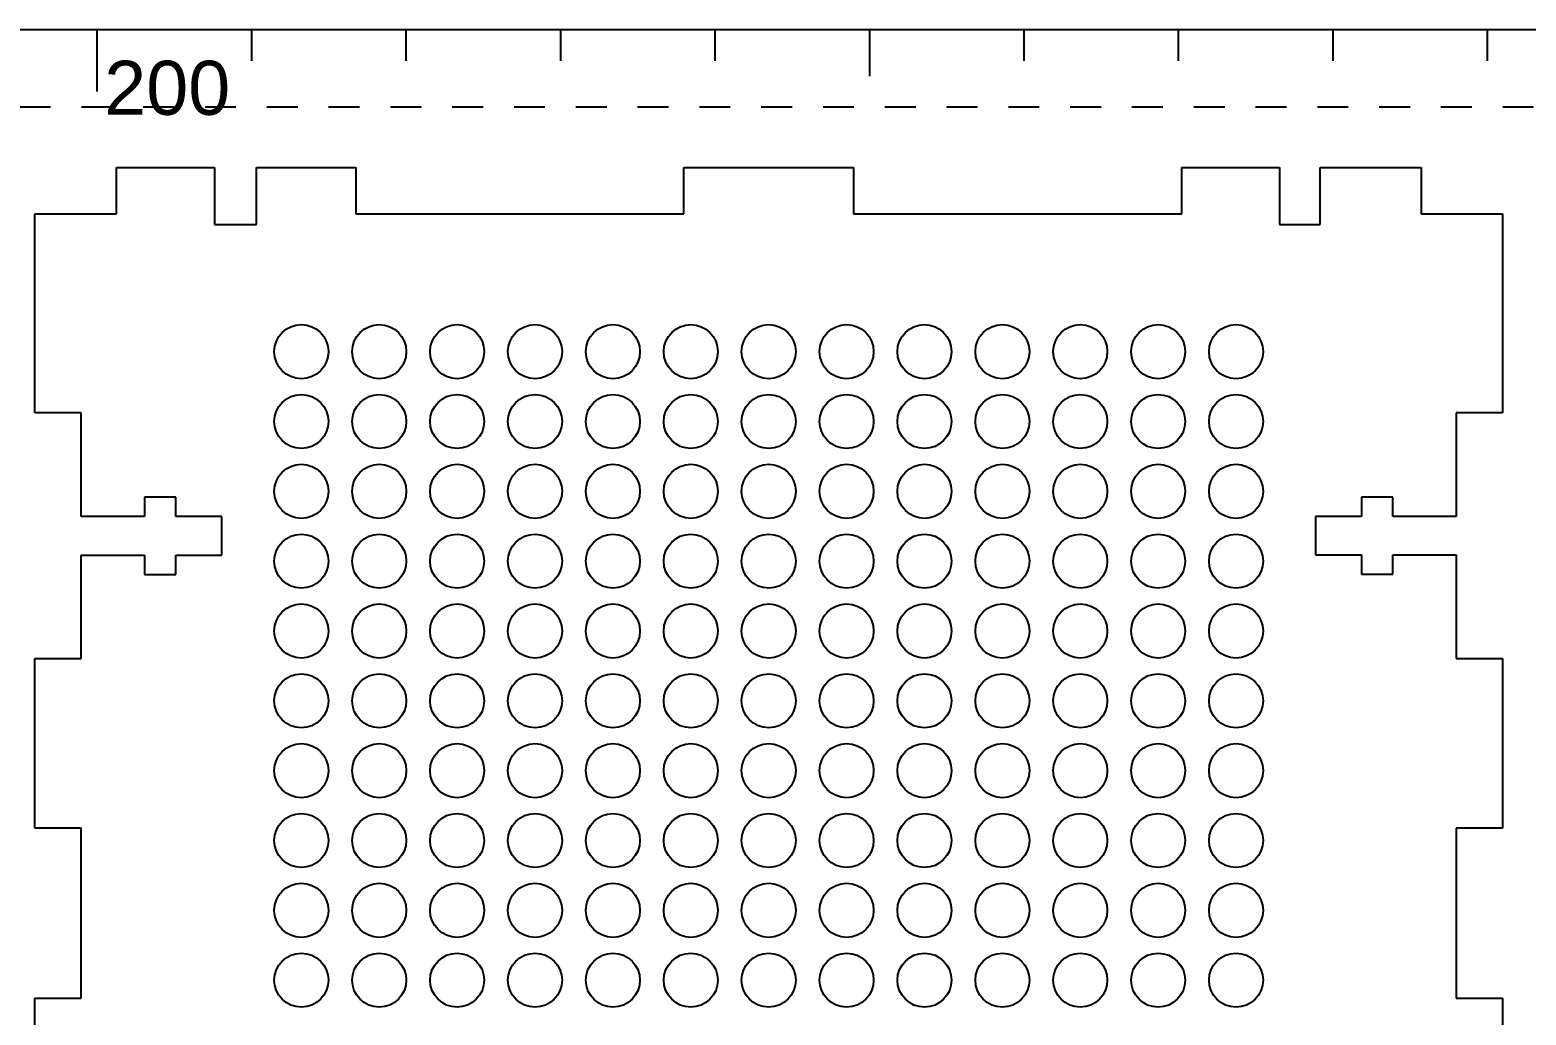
# Model space of a CAD drawing. Header units: millimetres. Extents: x 0 to 730, y -431 to 0.
# Drawn here: x 195.7 to 292.5, y -63.8 to 0 of the extents above; entities that cross this region are included whole.
import ezdxf

# ---------------------------------------------------------------- set-up
doc = ezdxf.new("R2010")
doc.units = ezdxf.units.MM
doc.header["$MEASUREMENT"] = 0
doc.linetypes.add('Hidden', pattern=[4, 2, -2])
for name, color, linetype, true_color in [('Laser$Cut Perimeter', 157, 'Continuous', 0x336699), ('LaserBed', 7, 'Continuous', 0xffffff), ('LaserBed$Guides', 7, 'Hidden', 0xffffff), ('LaserBed$Scale', 7, 'Continuous', 0xffffff)]:
    doc.layers.add(name, color=color, linetype=linetype, true_color=true_color)

msp = doc.modelspace()

# ---------------------------------------------------------------- linework, layer by layer
at = {"layer": 'Laser$Cut Perimeter'}
for p, q in [((201.269, -11.913), (201.269, -8.913)), ((201.269, -8.913), (207.61, -8.913)), ((207.61, -8.913), (207.61, -12.613)), ((210.327, -12.613), (210.327, -8.913)), ((210.327, -8.913), (216.769, -8.913)), ((216.769, -8.913), (216.769, -11.913)), ((237.984, -11.913), (237.984, -8.913)), ((237.984, -8.913), (248.984, -8.913)), ((248.984, -8.913), (248.984, -11.913)), ((270.22, -11.913), (270.22, -8.913)), ((270.22, -8.913), (276.556, -8.913)), ((276.556, -8.913), (276.556, -12.613)), ((279.172, -12.613), (279.172, -8.913)), ((279.172, -8.913), (285.72, -8.913)), ((285.72, -8.913), (285.72, -11.913)), ((195.984, -24.813), (195.984, -11.913)), ((195.984, -11.913), (201.269, -11.913)), ((216.769, -11.913), (237.984, -11.913)), ((248.984, -11.913), (270.22, -11.913)), ((285.72, -11.913), (290.984, -11.913)), ((290.984, -11.913), (290.984, -24.813)), ((207.61, -12.613), (210.327, -12.613)), ((276.556, -12.613), (279.172, -12.613)), ((198.984, -24.813), (195.984, -24.813)), ((198.984, -31.518), (198.984, -24.813)), ((198.984, -24.813), (198.984, -24.813)), ((290.984, -24.813), (287.984, -24.813)), ((287.984, -24.813), (287.984, -31.508)), ((205.104, -30.268), (203.085, -30.268)), ((203.085, -30.268), (203.085, -31.518)), ((205.104, -31.518), (205.104, -30.268)), ((283.883, -30.258), (281.864, -30.258)), ((281.864, -30.258), (281.864, -31.508)), ((283.883, -31.508), (283.883, -30.258)), ((198.985, -31.518), (198.984, -31.518)), ((203.085, -31.518), (198.985, -31.518)), ((208.085, -31.518), (205.104, -31.518)), ((208.085, -34.018), (208.085, -31.518)), ((281.864, -31.508), (278.883, -31.508)), ((278.883, -31.508), (278.883, -34.008)), ((287.983, -31.508), (283.883, -31.508)), ((287.984, -31.508), (287.983, -31.508)), ((198.984, -34.018), (198.985, -34.018)), ((198.985, -34.018), (203.085, -34.018)), ((203.085, -34.018), (203.085, -35.268)), ((205.104, -35.268), (205.104, -34.018)), ((205.104, -34.018), (208.085, -34.018)), ((278.883, -34.008), (281.864, -34.008)), ((281.864, -34.008), (281.864, -35.258)), ((283.883, -35.258), (283.883, -34.008)), ((283.883, -34.008), (287.983, -34.008)), ((287.983, -34.008), (287.984, -34.008)), ((287.984, -34.008), (287.984, -40.713)), ((203.085, -35.268), (205.104, -35.268)), ((281.864, -35.258), (283.883, -35.258)), ((195.984, -51.713), (195.984, -40.713)), ((195.984, -40.713), (198.984, -40.713)), ((287.984, -40.713), (290.984, -40.713)), ((290.984, -40.713), (290.984, -51.713)), ((198.984, -51.713), (195.984, -51.713)), ((198.984, -62.713), (198.984, -51.713)), ((290.984, -51.713), (287.984, -51.713)), ((287.984, -51.713), (287.984, -62.713)), ((195.984, -73.713), (195.984, -62.713)), ((195.984, -62.713), (198.984, -62.713)), ((287.984, -62.713), (290.984, -62.713)), ((290.984, -62.713), (290.984, -73.713))]:
    msp.add_line(p, q, dxfattribs=at)
for points in [[(214.982, -20.84), (214.982, -19.873), (214.198, -19.09), (213.232, -19.09), (212.265, -19.09), (211.482, -19.873), (211.482, -20.84), (211.482, -21.806), (212.265, -22.59), (213.232, -22.59), (214.198, -22.59), (214.982, -21.806), (214.982, -20.84)], [(220.024, -20.84), (220.024, -19.873), (219.24, -19.09), (218.274, -19.09), (217.307, -19.09), (216.524, -19.873), (216.524, -20.84), (216.524, -21.806), (217.307, -22.59), (218.274, -22.59), (219.24, -22.59), (220.024, -21.806), (220.024, -20.84)], [(225.066, -20.84), (225.066, -19.873), (224.282, -19.09), (223.316, -19.09), (222.349, -19.09), (221.566, -19.873), (221.566, -20.84), (221.566, -21.806), (222.349, -22.59), (223.316, -22.59), (224.282, -22.59), (225.066, -21.806), (225.066, -20.84)], [(230.108, -20.84), (230.108, -19.873), (229.324, -19.09), (228.358, -19.09), (227.391, -19.09), (226.608, -19.873), (226.608, -20.84), (226.608, -21.806), (227.391, -22.59), (228.358, -22.59), (229.324, -22.59), (230.108, -21.806), (230.108, -20.84)], [(235.15, -20.84), (235.15, -19.873), (234.366, -19.09), (233.4, -19.09), (232.433, -19.09), (231.65, -19.873), (231.65, -20.84), (231.65, -21.806), (232.433, -22.59), (233.4, -22.59), (234.366, -22.59), (235.15, -21.806), (235.15, -20.84)], [(240.192, -20.84), (240.192, -19.873), (239.409, -19.09), (238.442, -19.09), (237.476, -19.09), (236.692, -19.873), (236.692, -20.84), (236.692, -21.806), (237.476, -22.59), (238.442, -22.59), (239.409, -22.59), (240.192, -21.806), (240.192, -20.84)], [(245.234, -20.84), (245.234, -19.873), (244.451, -19.09), (243.484, -19.09), (242.518, -19.09), (241.734, -19.873), (241.734, -20.84), (241.734, -21.806), (242.518, -22.59), (243.484, -22.59), (244.451, -22.59), (245.234, -21.806), (245.234, -20.84)], [(250.276, -20.84), (250.276, -19.873), (249.493, -19.09), (248.526, -19.09), (247.56, -19.09), (246.776, -19.873), (246.776, -20.84), (246.776, -21.806), (247.56, -22.59), (248.526, -22.59), (249.493, -22.59), (250.276, -21.806), (250.276, -20.84)], [(255.318, -20.84), (255.318, -19.873), (254.535, -19.09), (253.568, -19.09), (252.602, -19.09), (251.818, -19.873), (251.818, -20.84), (251.818, -21.806), (252.602, -22.59), (253.568, -22.59), (254.535, -22.59), (255.318, -21.806), (255.318, -20.84)], [(260.36, -20.84), (260.36, -19.873), (259.577, -19.09), (258.61, -19.09), (257.644, -19.09), (256.86, -19.873), (256.86, -20.84), (256.86, -21.806), (257.644, -22.59), (258.61, -22.59), (259.577, -22.59), (260.36, -21.806), (260.36, -20.84)], [(265.402, -20.84), (265.402, -19.873), (264.619, -19.09), (263.652, -19.09), (262.686, -19.09), (261.902, -19.873), (261.902, -20.84), (261.902, -21.806), (262.686, -22.59), (263.652, -22.59), (264.619, -22.59), (265.402, -21.806), (265.402, -20.84)], [(270.444, -20.84), (270.444, -19.873), (269.661, -19.09), (268.694, -19.09), (267.728, -19.09), (266.944, -19.873), (266.944, -20.84), (266.944, -21.806), (267.728, -22.59), (268.694, -22.59), (269.661, -22.59), (270.444, -21.806), (270.444, -20.84)], [(275.486, -20.84), (275.486, -19.873), (274.703, -19.09), (273.736, -19.09), (272.77, -19.09), (271.986, -19.873), (271.986, -20.84), (271.986, -21.806), (272.77, -22.59), (273.736, -22.59), (274.703, -22.59), (275.486, -21.806), (275.486, -20.84)], [(214.982, -25.363), (214.982, -24.397), (214.198, -23.613), (213.232, -23.613), (212.265, -23.613), (211.482, -24.397), (211.482, -25.363), (211.482, -26.33), (212.265, -27.113), (213.232, -27.113), (214.198, -27.113), (214.982, -26.33), (214.982, -25.363)], [(220.024, -25.363), (220.024, -24.397), (219.24, -23.613), (218.274, -23.613), (217.307, -23.613), (216.524, -24.397), (216.524, -25.363), (216.524, -26.33), (217.307, -27.113), (218.274, -27.113), (219.24, -27.113), (220.024, -26.33), (220.024, -25.363)], [(225.066, -25.363), (225.066, -24.397), (224.282, -23.613), (223.316, -23.613), (222.349, -23.613), (221.566, -24.397), (221.566, -25.363), (221.566, -26.33), (222.349, -27.113), (223.316, -27.113), (224.282, -27.113), (225.066, -26.33), (225.066, -25.363)], [(230.108, -25.363), (230.108, -24.397), (229.324, -23.613), (228.358, -23.613), (227.391, -23.613), (226.608, -24.397), (226.608, -25.363), (226.608, -26.33), (227.391, -27.113), (228.358, -27.113), (229.324, -27.113), (230.108, -26.33), (230.108, -25.363)], [(235.15, -25.363), (235.15, -24.397), (234.366, -23.613), (233.4, -23.613), (232.433, -23.613), (231.65, -24.397), (231.65, -25.363), (231.65, -26.33), (232.433, -27.113), (233.4, -27.113), (234.366, -27.113), (235.15, -26.33), (235.15, -25.363)], [(240.192, -25.363), (240.192, -24.397), (239.409, -23.613), (238.442, -23.613), (237.476, -23.613), (236.692, -24.397), (236.692, -25.363), (236.692, -26.33), (237.476, -27.113), (238.442, -27.113), (239.409, -27.113), (240.192, -26.33), (240.192, -25.363)], [(245.234, -25.363), (245.234, -24.397), (244.451, -23.613), (243.484, -23.613), (242.518, -23.613), (241.734, -24.397), (241.734, -25.363), (241.734, -26.33), (242.518, -27.113), (243.484, -27.113), (244.451, -27.113), (245.234, -26.33), (245.234, -25.363)], [(250.276, -25.363), (250.276, -24.397), (249.493, -23.613), (248.526, -23.613), (247.56, -23.613), (246.776, -24.397), (246.776, -25.363), (246.776, -26.33), (247.56, -27.113), (248.526, -27.113), (249.493, -27.113), (250.276, -26.33), (250.276, -25.363)], [(255.318, -25.363), (255.318, -24.397), (254.535, -23.613), (253.568, -23.613), (252.602, -23.613), (251.818, -24.397), (251.818, -25.363), (251.818, -26.33), (252.602, -27.113), (253.568, -27.113), (254.535, -27.113), (255.318, -26.33), (255.318, -25.363)], [(260.36, -25.363), (260.36, -24.397), (259.577, -23.613), (258.61, -23.613), (257.644, -23.613), (256.86, -24.397), (256.86, -25.363), (256.86, -26.33), (257.644, -27.113), (258.61, -27.113), (259.577, -27.113), (260.36, -26.33), (260.36, -25.363)], [(265.402, -25.363), (265.402, -24.397), (264.619, -23.613), (263.652, -23.613), (262.686, -23.613), (261.902, -24.397), (261.902, -25.363), (261.902, -26.33), (262.686, -27.113), (263.652, -27.113), (264.619, -27.113), (265.402, -26.33), (265.402, -25.363)], [(270.444, -25.363), (270.444, -24.397), (269.661, -23.613), (268.694, -23.613), (267.728, -23.613), (266.944, -24.397), (266.944, -25.363), (266.944, -26.33), (267.728, -27.113), (268.694, -27.113), (269.661, -27.113), (270.444, -26.33), (270.444, -25.363)], [(275.486, -25.363), (275.486, -24.397), (274.703, -23.613), (273.736, -23.613), (272.77, -23.613), (271.986, -24.397), (271.986, -25.363), (271.986, -26.33), (272.77, -27.113), (273.736, -27.113), (274.703, -27.113), (275.486, -26.33), (275.486, -25.363)], [(214.982, -29.886), (214.982, -28.92), (214.198, -28.136), (213.232, -28.136), (212.265, -28.136), (211.482, -28.92), (211.482, -29.886), (211.482, -30.853), (212.265, -31.636), (213.232, -31.636), (214.198, -31.636), (214.982, -30.853), (214.982, -29.886)], [(220.024, -29.886), (220.024, -28.92), (219.24, -28.136), (218.274, -28.136), (217.307, -28.136), (216.524, -28.92), (216.524, -29.886), (216.524, -30.853), (217.307, -31.636), (218.274, -31.636), (219.24, -31.636), (220.024, -30.853), (220.024, -29.886)], [(225.066, -29.886), (225.066, -28.92), (224.282, -28.136), (223.316, -28.136), (222.349, -28.136), (221.566, -28.92), (221.566, -29.886), (221.566, -30.853), (222.349, -31.636), (223.316, -31.636), (224.282, -31.636), (225.066, -30.853), (225.066, -29.886)], [(230.108, -29.886), (230.108, -28.92), (229.324, -28.136), (228.358, -28.136), (227.391, -28.136), (226.608, -28.92), (226.608, -29.886), (226.608, -30.853), (227.391, -31.636), (228.358, -31.636), (229.324, -31.636), (230.108, -30.853), (230.108, -29.886)], [(235.15, -29.886), (235.15, -28.92), (234.366, -28.136), (233.4, -28.136), (232.433, -28.136), (231.65, -28.92), (231.65, -29.886), (231.65, -30.853), (232.433, -31.636), (233.4, -31.636), (234.366, -31.636), (235.15, -30.853), (235.15, -29.886)], [(240.192, -29.886), (240.192, -28.92), (239.409, -28.136), (238.442, -28.136), (237.476, -28.136), (236.692, -28.92), (236.692, -29.886), (236.692, -30.853), (237.476, -31.636), (238.442, -31.636), (239.409, -31.636), (240.192, -30.853), (240.192, -29.886)], [(245.234, -29.886), (245.234, -28.92), (244.451, -28.136), (243.484, -28.136), (242.518, -28.136), (241.734, -28.92), (241.734, -29.886), (241.734, -30.853), (242.518, -31.636), (243.484, -31.636), (244.451, -31.636), (245.234, -30.853), (245.234, -29.886)], [(250.276, -29.886), (250.276, -28.92), (249.493, -28.136), (248.526, -28.136), (247.56, -28.136), (246.776, -28.92), (246.776, -29.886), (246.776, -30.853), (247.56, -31.636), (248.526, -31.636), (249.493, -31.636), (250.276, -30.853), (250.276, -29.886)], [(255.318, -29.886), (255.318, -28.92), (254.535, -28.136), (253.568, -28.136), (252.602, -28.136), (251.818, -28.92), (251.818, -29.886), (251.818, -30.853), (252.602, -31.636), (253.568, -31.636), (254.535, -31.636), (255.318, -30.853), (255.318, -29.886)], [(260.36, -29.886), (260.36, -28.92), (259.577, -28.136), (258.61, -28.136), (257.644, -28.136), (256.86, -28.92), (256.86, -29.886), (256.86, -30.853), (257.644, -31.636), (258.61, -31.636), (259.577, -31.636), (260.36, -30.853), (260.36, -29.886)], [(265.402, -29.886), (265.402, -28.92), (264.619, -28.136), (263.652, -28.136), (262.686, -28.136), (261.902, -28.92), (261.902, -29.886), (261.902, -30.853), (262.686, -31.636), (263.652, -31.636), (264.619, -31.636), (265.402, -30.853), (265.402, -29.886)], [(270.444, -29.886), (270.444, -28.92), (269.661, -28.136), (268.694, -28.136), (267.728, -28.136), (266.944, -28.92), (266.944, -29.886), (266.944, -30.853), (267.728, -31.636), (268.694, -31.636), (269.661, -31.636), (270.444, -30.853), (270.444, -29.886)], [(275.486, -29.886), (275.486, -28.92), (274.703, -28.136), (273.736, -28.136), (272.77, -28.136), (271.986, -28.92), (271.986, -29.886), (271.986, -30.853), (272.77, -31.636), (273.736, -31.636), (274.703, -31.636), (275.486, -30.853), (275.486, -29.886)], [(214.982, -34.409), (214.982, -33.443), (214.198, -32.659), (213.232, -32.659), (212.265, -32.659), (211.482, -33.443), (211.482, -34.409), (211.482, -35.376), (212.265, -36.159), (213.232, -36.159), (214.198, -36.159), (214.982, -35.376), (214.982, -34.409)], [(220.024, -34.409), (220.024, -33.443), (219.24, -32.659), (218.274, -32.659), (217.307, -32.659), (216.524, -33.443), (216.524, -34.409), (216.524, -35.376), (217.307, -36.159), (218.274, -36.159), (219.24, -36.159), (220.024, -35.376), (220.024, -34.409)], [(225.066, -34.409), (225.066, -33.443), (224.282, -32.659), (223.316, -32.659), (222.349, -32.659), (221.566, -33.443), (221.566, -34.409), (221.566, -35.376), (222.349, -36.159), (223.316, -36.159), (224.282, -36.159), (225.066, -35.376), (225.066, -34.409)], [(230.108, -34.409), (230.108, -33.443), (229.324, -32.659), (228.358, -32.659), (227.391, -32.659), (226.608, -33.443), (226.608, -34.409), (226.608, -35.376), (227.391, -36.159), (228.358, -36.159), (229.324, -36.159), (230.108, -35.376), (230.108, -34.409)], [(235.15, -34.409), (235.15, -33.443), (234.366, -32.659), (233.4, -32.659), (232.433, -32.659), (231.65, -33.443), (231.65, -34.409), (231.65, -35.376), (232.433, -36.159), (233.4, -36.159), (234.366, -36.159), (235.15, -35.376), (235.15, -34.409)], [(240.192, -34.409), (240.192, -33.443), (239.409, -32.659), (238.442, -32.659), (237.476, -32.659), (236.692, -33.443), (236.692, -34.409), (236.692, -35.376), (237.476, -36.159), (238.442, -36.159), (239.409, -36.159), (240.192, -35.376), (240.192, -34.409)], [(245.234, -34.409), (245.234, -33.443), (244.451, -32.659), (243.484, -32.659), (242.518, -32.659), (241.734, -33.443), (241.734, -34.409), (241.734, -35.376), (242.518, -36.159), (243.484, -36.159), (244.451, -36.159), (245.234, -35.376), (245.234, -34.409)], [(250.276, -34.409), (250.276, -33.443), (249.493, -32.659), (248.526, -32.659), (247.56, -32.659), (246.776, -33.443), (246.776, -34.409), (246.776, -35.376), (247.56, -36.159), (248.526, -36.159), (249.493, -36.159), (250.276, -35.376), (250.276, -34.409)], [(255.318, -34.409), (255.318, -33.443), (254.535, -32.659), (253.568, -32.659), (252.602, -32.659), (251.818, -33.443), (251.818, -34.409), (251.818, -35.376), (252.602, -36.159), (253.568, -36.159), (254.535, -36.159), (255.318, -35.376), (255.318, -34.409)], [(260.36, -34.409), (260.36, -33.443), (259.577, -32.659), (258.61, -32.659), (257.644, -32.659), (256.86, -33.443), (256.86, -34.409), (256.86, -35.376), (257.644, -36.159), (258.61, -36.159), (259.577, -36.159), (260.36, -35.376), (260.36, -34.409)], [(265.402, -34.409), (265.402, -33.443), (264.619, -32.659), (263.652, -32.659), (262.686, -32.659), (261.902, -33.443), (261.902, -34.409), (261.902, -35.376), (262.686, -36.159), (263.652, -36.159), (264.619, -36.159), (265.402, -35.376), (265.402, -34.409)], [(270.444, -34.409), (270.444, -33.443), (269.661, -32.659), (268.694, -32.659), (267.728, -32.659), (266.944, -33.443), (266.944, -34.409), (266.944, -35.376), (267.728, -36.159), (268.694, -36.159), (269.661, -36.159), (270.444, -35.376), (270.444, -34.409)], [(275.486, -34.409), (275.486, -33.443), (274.703, -32.659), (273.736, -32.659), (272.77, -32.659), (271.986, -33.443), (271.986, -34.409), (271.986, -35.376), (272.77, -36.159), (273.736, -36.159), (274.703, -36.159), (275.486, -35.376), (275.486, -34.409)], [(214.982, -38.933), (214.982, -37.966), (214.198, -37.183), (213.232, -37.183), (212.265, -37.183), (211.482, -37.966), (211.482, -38.933), (211.482, -39.899), (212.265, -40.683), (213.232, -40.683), (214.198, -40.683), (214.982, -39.899), (214.982, -38.933)], [(220.024, -38.933), (220.024, -37.966), (219.24, -37.183), (218.274, -37.183), (217.307, -37.183), (216.524, -37.966), (216.524, -38.933), (216.524, -39.899), (217.307, -40.683), (218.274, -40.683), (219.24, -40.683), (220.024, -39.899), (220.024, -38.933)], [(225.066, -38.933), (225.066, -37.966), (224.282, -37.183), (223.316, -37.183), (222.349, -37.183), (221.566, -37.966), (221.566, -38.933), (221.566, -39.899), (222.349, -40.683), (223.316, -40.683), (224.282, -40.683), (225.066, -39.899), (225.066, -38.933)], [(230.108, -38.933), (230.108, -37.966), (229.324, -37.183), (228.358, -37.183), (227.391, -37.183), (226.608, -37.966), (226.608, -38.933), (226.608, -39.899), (227.391, -40.683), (228.358, -40.683), (229.324, -40.683), (230.108, -39.899), (230.108, -38.933)], [(235.15, -38.933), (235.15, -37.966), (234.366, -37.183), (233.4, -37.183), (232.433, -37.183), (231.65, -37.966), (231.65, -38.933), (231.65, -39.899), (232.433, -40.683), (233.4, -40.683), (234.366, -40.683), (235.15, -39.899), (235.15, -38.933)], [(240.192, -38.933), (240.192, -37.966), (239.409, -37.183), (238.442, -37.183), (237.476, -37.183), (236.692, -37.966), (236.692, -38.933), (236.692, -39.899), (237.476, -40.683), (238.442, -40.683), (239.409, -40.683), (240.192, -39.899), (240.192, -38.933)], [(245.234, -38.933), (245.234, -37.966), (244.451, -37.183), (243.484, -37.183), (242.518, -37.183), (241.734, -37.966), (241.734, -38.933), (241.734, -39.899), (242.518, -40.683), (243.484, -40.683), (244.451, -40.683), (245.234, -39.899), (245.234, -38.933)], [(250.276, -38.933), (250.276, -37.966), (249.493, -37.183), (248.526, -37.183), (247.56, -37.183), (246.776, -37.966), (246.776, -38.933), (246.776, -39.899), (247.56, -40.683), (248.526, -40.683), (249.493, -40.683), (250.276, -39.899), (250.276, -38.933)], [(255.318, -38.933), (255.318, -37.966), (254.535, -37.183), (253.568, -37.183), (252.602, -37.183), (251.818, -37.966), (251.818, -38.933), (251.818, -39.899), (252.602, -40.683), (253.568, -40.683), (254.535, -40.683), (255.318, -39.899), (255.318, -38.933)], [(260.36, -38.933), (260.36, -37.966), (259.577, -37.183), (258.61, -37.183), (257.644, -37.183), (256.86, -37.966), (256.86, -38.933), (256.86, -39.899), (257.644, -40.683), (258.61, -40.683), (259.577, -40.683), (260.36, -39.899), (260.36, -38.933)], [(265.402, -38.933), (265.402, -37.966), (264.619, -37.183), (263.652, -37.183), (262.686, -37.183), (261.902, -37.966), (261.902, -38.933), (261.902, -39.899), (262.686, -40.683), (263.652, -40.683), (264.619, -40.683), (265.402, -39.899), (265.402, -38.933)], [(270.444, -38.933), (270.444, -37.966), (269.661, -37.183), (268.694, -37.183), (267.728, -37.183), (266.944, -37.966), (266.944, -38.933), (266.944, -39.899), (267.728, -40.683), (268.694, -40.683), (269.661, -40.683), (270.444, -39.899), (270.444, -38.933)], [(275.486, -38.933), (275.486, -37.966), (274.703, -37.183), (273.736, -37.183), (272.77, -37.183), (271.986, -37.966), (271.986, -38.933), (271.986, -39.899), (272.77, -40.683), (273.736, -40.683), (274.703, -40.683), (275.486, -39.899), (275.486, -38.933)], [(214.982, -43.456), (214.982, -42.489), (214.198, -41.706), (213.232, -41.706), (212.265, -41.706), (211.482, -42.489), (211.482, -43.456), (211.482, -44.422), (212.265, -45.206), (213.232, -45.206), (214.198, -45.206), (214.982, -44.422), (214.982, -43.456)], [(220.024, -43.456), (220.024, -42.489), (219.24, -41.706), (218.274, -41.706), (217.307, -41.706), (216.524, -42.489), (216.524, -43.456), (216.524, -44.422), (217.307, -45.206), (218.274, -45.206), (219.24, -45.206), (220.024, -44.422), (220.024, -43.456)], [(225.066, -43.456), (225.066, -42.489), (224.282, -41.706), (223.316, -41.706), (222.349, -41.706), (221.566, -42.489), (221.566, -43.456), (221.566, -44.422), (222.349, -45.206), (223.316, -45.206), (224.282, -45.206), (225.066, -44.422), (225.066, -43.456)], [(230.108, -43.456), (230.108, -42.489), (229.324, -41.706), (228.358, -41.706), (227.391, -41.706), (226.608, -42.489), (226.608, -43.456), (226.608, -44.422), (227.391, -45.206), (228.358, -45.206), (229.324, -45.206), (230.108, -44.422), (230.108, -43.456)], [(235.15, -43.456), (235.15, -42.489), (234.366, -41.706), (233.4, -41.706), (232.433, -41.706), (231.65, -42.489), (231.65, -43.456), (231.65, -44.422), (232.433, -45.206), (233.4, -45.206), (234.366, -45.206), (235.15, -44.422), (235.15, -43.456)], [(240.192, -43.456), (240.192, -42.489), (239.409, -41.706), (238.442, -41.706), (237.476, -41.706), (236.692, -42.489), (236.692, -43.456), (236.692, -44.422), (237.476, -45.206), (238.442, -45.206), (239.409, -45.206), (240.192, -44.422), (240.192, -43.456)], [(245.234, -43.456), (245.234, -42.489), (244.451, -41.706), (243.484, -41.706), (242.518, -41.706), (241.734, -42.489), (241.734, -43.456), (241.734, -44.422), (242.518, -45.206), (243.484, -45.206), (244.451, -45.206), (245.234, -44.422), (245.234, -43.456)], [(250.276, -43.456), (250.276, -42.489), (249.493, -41.706), (248.526, -41.706), (247.56, -41.706), (246.776, -42.489), (246.776, -43.456), (246.776, -44.422), (247.56, -45.206), (248.526, -45.206), (249.493, -45.206), (250.276, -44.422), (250.276, -43.456)], [(255.318, -43.456), (255.318, -42.489), (254.535, -41.706), (253.568, -41.706), (252.602, -41.706), (251.818, -42.489), (251.818, -43.456), (251.818, -44.422), (252.602, -45.206), (253.568, -45.206), (254.535, -45.206), (255.318, -44.422), (255.318, -43.456)], [(260.36, -43.456), (260.36, -42.489), (259.577, -41.706), (258.61, -41.706), (257.644, -41.706), (256.86, -42.489), (256.86, -43.456), (256.86, -44.422), (257.644, -45.206), (258.61, -45.206), (259.577, -45.206), (260.36, -44.422), (260.36, -43.456)], [(265.402, -43.456), (265.402, -42.489), (264.619, -41.706), (263.652, -41.706), (262.686, -41.706), (261.902, -42.489), (261.902, -43.456), (261.902, -44.422), (262.686, -45.206), (263.652, -45.206), (264.619, -45.206), (265.402, -44.422), (265.402, -43.456)], [(270.444, -43.456), (270.444, -42.489), (269.661, -41.706), (268.694, -41.706), (267.728, -41.706), (266.944, -42.489), (266.944, -43.456), (266.944, -44.422), (267.728, -45.206), (268.694, -45.206), (269.661, -45.206), (270.444, -44.422), (270.444, -43.456)], [(275.486, -43.456), (275.486, -42.489), (274.703, -41.706), (273.736, -41.706), (272.77, -41.706), (271.986, -42.489), (271.986, -43.456), (271.986, -44.422), (272.77, -45.206), (273.736, -45.206), (274.703, -45.206), (275.486, -44.422), (275.486, -43.456)], [(214.982, -47.979), (214.982, -47.013), (214.198, -46.229), (213.232, -46.229), (212.265, -46.229), (211.482, -47.013), (211.482, -47.979), (211.482, -48.946), (212.265, -49.729), (213.232, -49.729), (214.198, -49.729), (214.982, -48.946), (214.982, -47.979)], [(220.024, -47.979), (220.024, -47.013), (219.24, -46.229), (218.274, -46.229), (217.307, -46.229), (216.524, -47.013), (216.524, -47.979), (216.524, -48.946), (217.307, -49.729), (218.274, -49.729), (219.24, -49.729), (220.024, -48.946), (220.024, -47.979)], [(225.066, -47.979), (225.066, -47.013), (224.282, -46.229), (223.316, -46.229), (222.349, -46.229), (221.566, -47.013), (221.566, -47.979), (221.566, -48.946), (222.349, -49.729), (223.316, -49.729), (224.282, -49.729), (225.066, -48.946), (225.066, -47.979)], [(230.108, -47.979), (230.108, -47.013), (229.324, -46.229), (228.358, -46.229), (227.391, -46.229), (226.608, -47.013), (226.608, -47.979), (226.608, -48.946), (227.391, -49.729), (228.358, -49.729), (229.324, -49.729), (230.108, -48.946), (230.108, -47.979)], [(235.15, -47.979), (235.15, -47.013), (234.366, -46.229), (233.4, -46.229), (232.433, -46.229), (231.65, -47.013), (231.65, -47.979), (231.65, -48.946), (232.433, -49.729), (233.4, -49.729), (234.366, -49.729), (235.15, -48.946), (235.15, -47.979)], [(240.192, -47.979), (240.192, -47.013), (239.409, -46.229), (238.442, -46.229), (237.476, -46.229), (236.692, -47.013), (236.692, -47.979), (236.692, -48.946), (237.476, -49.729), (238.442, -49.729), (239.409, -49.729), (240.192, -48.946), (240.192, -47.979)], [(245.234, -47.979), (245.234, -47.013), (244.451, -46.229), (243.484, -46.229), (242.518, -46.229), (241.734, -47.013), (241.734, -47.979), (241.734, -48.946), (242.518, -49.729), (243.484, -49.729), (244.451, -49.729), (245.234, -48.946), (245.234, -47.979)], [(250.276, -47.979), (250.276, -47.013), (249.493, -46.229), (248.526, -46.229), (247.56, -46.229), (246.776, -47.013), (246.776, -47.979), (246.776, -48.946), (247.56, -49.729), (248.526, -49.729), (249.493, -49.729), (250.276, -48.946), (250.276, -47.979)], [(255.318, -47.979), (255.318, -47.013), (254.535, -46.229), (253.568, -46.229), (252.602, -46.229), (251.818, -47.013), (251.818, -47.979), (251.818, -48.946), (252.602, -49.729), (253.568, -49.729), (254.535, -49.729), (255.318, -48.946), (255.318, -47.979)], [(260.36, -47.979), (260.36, -47.013), (259.577, -46.229), (258.61, -46.229), (257.644, -46.229), (256.86, -47.013), (256.86, -47.979), (256.86, -48.946), (257.644, -49.729), (258.61, -49.729), (259.577, -49.729), (260.36, -48.946), (260.36, -47.979)], [(265.402, -47.979), (265.402, -47.013), (264.619, -46.229), (263.652, -46.229), (262.686, -46.229), (261.902, -47.013), (261.902, -47.979), (261.902, -48.946), (262.686, -49.729), (263.652, -49.729), (264.619, -49.729), (265.402, -48.946), (265.402, -47.979)], [(270.444, -47.979), (270.444, -47.013), (269.661, -46.229), (268.694, -46.229), (267.728, -46.229), (266.944, -47.013), (266.944, -47.979), (266.944, -48.946), (267.728, -49.729), (268.694, -49.729), (269.661, -49.729), (270.444, -48.946), (270.444, -47.979)], [(275.486, -47.979), (275.486, -47.013), (274.703, -46.229), (273.736, -46.229), (272.77, -46.229), (271.986, -47.013), (271.986, -47.979), (271.986, -48.946), (272.77, -49.729), (273.736, -49.729), (274.703, -49.729), (275.486, -48.946), (275.486, -47.979)], [(214.982, -52.502), (214.982, -51.536), (214.198, -50.752), (213.232, -50.752), (212.265, -50.752), (211.482, -51.536), (211.482, -52.502), (211.482, -53.469), (212.265, -54.252), (213.232, -54.252), (214.198, -54.252), (214.982, -53.469), (214.982, -52.502)], [(220.024, -52.502), (220.024, -51.536), (219.24, -50.752), (218.274, -50.752), (217.307, -50.752), (216.524, -51.536), (216.524, -52.502), (216.524, -53.469), (217.307, -54.252), (218.274, -54.252), (219.24, -54.252), (220.024, -53.469), (220.024, -52.502)], [(225.066, -52.502), (225.066, -51.536), (224.282, -50.752), (223.316, -50.752), (222.349, -50.752), (221.566, -51.536), (221.566, -52.502), (221.566, -53.469), (222.349, -54.252), (223.316, -54.252), (224.282, -54.252), (225.066, -53.469), (225.066, -52.502)], [(230.108, -52.502), (230.108, -51.536), (229.324, -50.752), (228.358, -50.752), (227.391, -50.752), (226.608, -51.536), (226.608, -52.502), (226.608, -53.469), (227.391, -54.252), (228.358, -54.252), (229.324, -54.252), (230.108, -53.469), (230.108, -52.502)], [(235.15, -52.502), (235.15, -51.536), (234.366, -50.752), (233.4, -50.752), (232.433, -50.752), (231.65, -51.536), (231.65, -52.502), (231.65, -53.469), (232.433, -54.252), (233.4, -54.252), (234.366, -54.252), (235.15, -53.469), (235.15, -52.502)], [(240.192, -52.502), (240.192, -51.536), (239.409, -50.752), (238.442, -50.752), (237.476, -50.752), (236.692, -51.536), (236.692, -52.502), (236.692, -53.469), (237.476, -54.252), (238.442, -54.252), (239.409, -54.252), (240.192, -53.469), (240.192, -52.502)], [(245.234, -52.502), (245.234, -51.536), (244.451, -50.752), (243.484, -50.752), (242.518, -50.752), (241.734, -51.536), (241.734, -52.502), (241.734, -53.469), (242.518, -54.252), (243.484, -54.252), (244.451, -54.252), (245.234, -53.469), (245.234, -52.502)], [(250.276, -52.502), (250.276, -51.536), (249.493, -50.752), (248.526, -50.752), (247.56, -50.752), (246.776, -51.536), (246.776, -52.502), (246.776, -53.469), (247.56, -54.252), (248.526, -54.252), (249.493, -54.252), (250.276, -53.469), (250.276, -52.502)], [(255.318, -52.502), (255.318, -51.536), (254.535, -50.752), (253.568, -50.752), (252.602, -50.752), (251.818, -51.536), (251.818, -52.502), (251.818, -53.469), (252.602, -54.252), (253.568, -54.252), (254.535, -54.252), (255.318, -53.469), (255.318, -52.502)], [(260.36, -52.502), (260.36, -51.536), (259.577, -50.752), (258.61, -50.752), (257.644, -50.752), (256.86, -51.536), (256.86, -52.502), (256.86, -53.469), (257.644, -54.252), (258.61, -54.252), (259.577, -54.252), (260.36, -53.469), (260.36, -52.502)], [(265.402, -52.502), (265.402, -51.536), (264.619, -50.752), (263.652, -50.752), (262.686, -50.752), (261.902, -51.536), (261.902, -52.502), (261.902, -53.469), (262.686, -54.252), (263.652, -54.252), (264.619, -54.252), (265.402, -53.469), (265.402, -52.502)], [(270.444, -52.502), (270.444, -51.536), (269.661, -50.752), (268.694, -50.752), (267.728, -50.752), (266.944, -51.536), (266.944, -52.502), (266.944, -53.469), (267.728, -54.252), (268.694, -54.252), (269.661, -54.252), (270.444, -53.469), (270.444, -52.502)], [(275.486, -52.502), (275.486, -51.536), (274.703, -50.752), (273.736, -50.752), (272.77, -50.752), (271.986, -51.536), (271.986, -52.502), (271.986, -53.469), (272.77, -54.252), (273.736, -54.252), (274.703, -54.252), (275.486, -53.469), (275.486, -52.502)], [(214.982, -57.026), (214.982, -56.059), (214.198, -55.276), (213.232, -55.276), (212.265, -55.276), (211.482, -56.059), (211.482, -57.026), (211.482, -57.992), (212.265, -58.776), (213.232, -58.776), (214.198, -58.776), (214.982, -57.992), (214.982, -57.026)], [(220.024, -57.026), (220.024, -56.059), (219.24, -55.276), (218.274, -55.276), (217.307, -55.276), (216.524, -56.059), (216.524, -57.026), (216.524, -57.992), (217.307, -58.776), (218.274, -58.776), (219.24, -58.776), (220.024, -57.992), (220.024, -57.026)], [(225.066, -57.026), (225.066, -56.059), (224.282, -55.276), (223.316, -55.276), (222.349, -55.276), (221.566, -56.059), (221.566, -57.026), (221.566, -57.992), (222.349, -58.776), (223.316, -58.776), (224.282, -58.776), (225.066, -57.992), (225.066, -57.026)], [(230.108, -57.026), (230.108, -56.059), (229.324, -55.276), (228.358, -55.276), (227.391, -55.276), (226.608, -56.059), (226.608, -57.026), (226.608, -57.992), (227.391, -58.776), (228.358, -58.776), (229.324, -58.776), (230.108, -57.992), (230.108, -57.026)], [(235.15, -57.026), (235.15, -56.059), (234.366, -55.276), (233.4, -55.276), (232.433, -55.276), (231.65, -56.059), (231.65, -57.026), (231.65, -57.992), (232.433, -58.776), (233.4, -58.776), (234.366, -58.776), (235.15, -57.992), (235.15, -57.026)], [(240.192, -57.026), (240.192, -56.059), (239.409, -55.276), (238.442, -55.276), (237.476, -55.276), (236.692, -56.059), (236.692, -57.026), (236.692, -57.992), (237.476, -58.776), (238.442, -58.776), (239.409, -58.776), (240.192, -57.992), (240.192, -57.026)], [(245.234, -57.026), (245.234, -56.059), (244.451, -55.276), (243.484, -55.276), (242.518, -55.276), (241.734, -56.059), (241.734, -57.026), (241.734, -57.992), (242.518, -58.776), (243.484, -58.776), (244.451, -58.776), (245.234, -57.992), (245.234, -57.026)], [(250.276, -57.026), (250.276, -56.059), (249.493, -55.276), (248.526, -55.276), (247.56, -55.276), (246.776, -56.059), (246.776, -57.026), (246.776, -57.992), (247.56, -58.776), (248.526, -58.776), (249.493, -58.776), (250.276, -57.992), (250.276, -57.026)], [(255.318, -57.026), (255.318, -56.059), (254.535, -55.276), (253.568, -55.276), (252.602, -55.276), (251.818, -56.059), (251.818, -57.026), (251.818, -57.992), (252.602, -58.776), (253.568, -58.776), (254.535, -58.776), (255.318, -57.992), (255.318, -57.026)], [(260.36, -57.026), (260.36, -56.059), (259.577, -55.276), (258.61, -55.276), (257.644, -55.276), (256.86, -56.059), (256.86, -57.026), (256.86, -57.992), (257.644, -58.776), (258.61, -58.776), (259.577, -58.776), (260.36, -57.992), (260.36, -57.026)], [(265.402, -57.026), (265.402, -56.059), (264.619, -55.276), (263.652, -55.276), (262.686, -55.276), (261.902, -56.059), (261.902, -57.026), (261.902, -57.992), (262.686, -58.776), (263.652, -58.776), (264.619, -58.776), (265.402, -57.992), (265.402, -57.026)], [(270.444, -57.026), (270.444, -56.059), (269.661, -55.276), (268.694, -55.276), (267.728, -55.276), (266.944, -56.059), (266.944, -57.026), (266.944, -57.992), (267.728, -58.776), (268.694, -58.776), (269.661, -58.776), (270.444, -57.992), (270.444, -57.026)], [(275.486, -57.026), (275.486, -56.059), (274.703, -55.276), (273.736, -55.276), (272.77, -55.276), (271.986, -56.059), (271.986, -57.026), (271.986, -57.992), (272.77, -58.776), (273.736, -58.776), (274.703, -58.776), (275.486, -57.992), (275.486, -57.026)], [(214.982, -61.549), (214.982, -60.582), (214.198, -59.799), (213.232, -59.799), (212.265, -59.799), (211.482, -60.582), (211.482, -61.549), (211.482, -62.515), (212.265, -63.299), (213.232, -63.299), (214.198, -63.299), (214.982, -62.515), (214.982, -61.549)], [(220.024, -61.549), (220.024, -60.582), (219.24, -59.799), (218.274, -59.799), (217.307, -59.799), (216.524, -60.582), (216.524, -61.549), (216.524, -62.515), (217.307, -63.299), (218.274, -63.299), (219.24, -63.299), (220.024, -62.515), (220.024, -61.549)], [(225.066, -61.549), (225.066, -60.582), (224.282, -59.799), (223.316, -59.799), (222.349, -59.799), (221.566, -60.582), (221.566, -61.549), (221.566, -62.515), (222.349, -63.299), (223.316, -63.299), (224.282, -63.299), (225.066, -62.515), (225.066, -61.549)], [(230.108, -61.549), (230.108, -60.582), (229.324, -59.799), (228.358, -59.799), (227.391, -59.799), (226.608, -60.582), (226.608, -61.549), (226.608, -62.515), (227.391, -63.299), (228.358, -63.299), (229.324, -63.299), (230.108, -62.515), (230.108, -61.549)], [(235.15, -61.549), (235.15, -60.582), (234.366, -59.799), (233.4, -59.799), (232.433, -59.799), (231.65, -60.582), (231.65, -61.549), (231.65, -62.515), (232.433, -63.299), (233.4, -63.299), (234.366, -63.299), (235.15, -62.515), (235.15, -61.549)], [(240.192, -61.549), (240.192, -60.582), (239.409, -59.799), (238.442, -59.799), (237.476, -59.799), (236.692, -60.582), (236.692, -61.549), (236.692, -62.515), (237.476, -63.299), (238.442, -63.299), (239.409, -63.299), (240.192, -62.515), (240.192, -61.549)], [(245.234, -61.549), (245.234, -60.582), (244.451, -59.799), (243.484, -59.799), (242.518, -59.799), (241.734, -60.582), (241.734, -61.549), (241.734, -62.515), (242.518, -63.299), (243.484, -63.299), (244.451, -63.299), (245.234, -62.515), (245.234, -61.549)], [(250.276, -61.549), (250.276, -60.582), (249.493, -59.799), (248.526, -59.799), (247.56, -59.799), (246.776, -60.582), (246.776, -61.549), (246.776, -62.515), (247.56, -63.299), (248.526, -63.299), (249.493, -63.299), (250.276, -62.515), (250.276, -61.549)], [(255.318, -61.549), (255.318, -60.582), (254.535, -59.799), (253.568, -59.799), (252.602, -59.799), (251.818, -60.582), (251.818, -61.549), (251.818, -62.515), (252.602, -63.299), (253.568, -63.299), (254.535, -63.299), (255.318, -62.515), (255.318, -61.549)], [(260.36, -61.549), (260.36, -60.582), (259.577, -59.799), (258.61, -59.799), (257.644, -59.799), (256.86, -60.582), (256.86, -61.549), (256.86, -62.515), (257.644, -63.299), (258.61, -63.299), (259.577, -63.299), (260.36, -62.515), (260.36, -61.549)], [(265.402, -61.549), (265.402, -60.582), (264.619, -59.799), (263.652, -59.799), (262.686, -59.799), (261.902, -60.582), (261.902, -61.549), (261.902, -62.515), (262.686, -63.299), (263.652, -63.299), (264.619, -63.299), (265.402, -62.515), (265.402, -61.549)], [(270.444, -61.549), (270.444, -60.582), (269.661, -59.799), (268.694, -59.799), (267.728, -59.799), (266.944, -60.582), (266.944, -61.549), (266.944, -62.515), (267.728, -63.299), (268.694, -63.299), (269.661, -63.299), (270.444, -62.515), (270.444, -61.549)], [(275.486, -61.549), (275.486, -60.582), (274.703, -59.799), (273.736, -59.799), (272.77, -59.799), (271.986, -60.582), (271.986, -61.549), (271.986, -62.515), (272.77, -63.299), (273.736, -63.299), (274.703, -63.299), (275.486, -62.515), (275.486, -61.549)]]:
    msp.add_open_spline(points, degree=3, knots=[0, 0, 0, 0, 1, 1, 1, 2, 2, 2, 3, 3, 3, 4, 4, 4, 4], dxfattribs=at)
msp.add_open_spline([(198.984, -40.713), (198.984, -40.713), (198.984, -34.018), (198.984, -34.018)], degree=3, dxfattribs=at)
at = {"layer": 'LaserBed', "color": 7, "true_color": 0xffffff}
msp.add_lwpolyline([(0, -430), (730, -430), (730, 0), (0, 0)], close=True, dxfattribs=at)
at = {"layer": 'LaserBed$Guides'}
msp.add_lwpolyline([(725, -5), (5, -5), (5, -425), (725, -425)], close=True, dxfattribs=at)
at = {"layer": 'LaserBed$Scale'}
for p, q in [((200, 0), (200, -4)), ((210, 0), (210, -2)), ((220, 0), (220, -2)), ((230, 0), (230, -2)), ((240, 0), (240, -2)), ((250, 0), (250, -3)), ((260, 0), (260, -2)), ((270, 0), (270, -2)), ((280, 0), (280, -2)), ((290, 0), (290, -2))]:
    msp.add_line(p, q, dxfattribs=at)

# ---------------------------------------------------------------- texts
at = {"layer": 'LaserBed$Scale', "insert": (200.473, -5.55), "char_height": 3.5, "width": 11.32229, "attachment_point": 7, "line_spacing_factor": 0.963855}
msp.add_mtext('\\fArial;200', dxfattribs=at)

doc.saveas('drawing.dxf')
